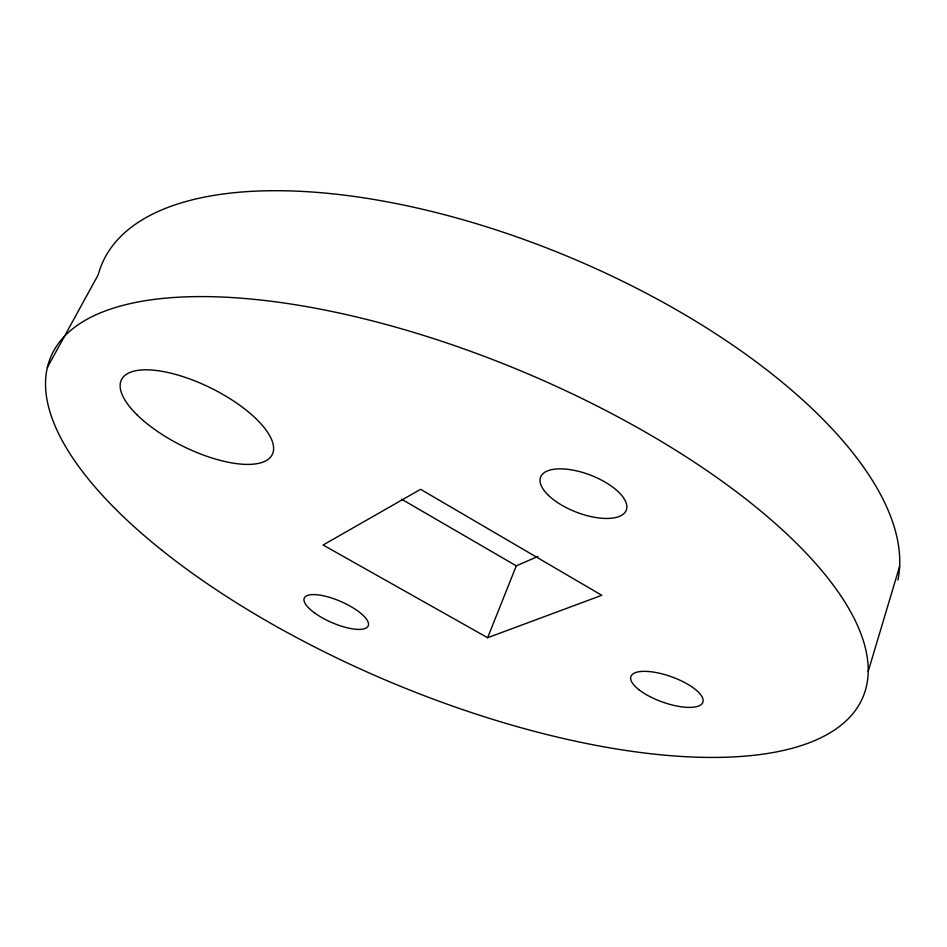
<?xml version="1.0" encoding="UTF-8"?>
<svg xmlns="http://www.w3.org/2000/svg" width="947" height="947" viewBox="0 0 947 947"><rect width="100%" height="100%" fill="white"/><g stroke="black" fill="none" stroke-linecap="round" stroke-linejoin="round"><path stroke-width="1.42" d="M868.198 671.399L899.65 566.259M487.634 637.722L601.807 595.296L420.586 489.303L323.081 545.01L487.634 637.722L516.293 565.844L537.991 556.398M47.35 367.483L98.239 274.737A428.944 187.068 22.7 0 1 541.092 245.806A428.944 187.068 22.7 0 1 897.922 580.12M401.635 499.235L516.293 565.844M639.012 689.783A38.211 13.412 19.7 0 0 700.91 704.769A38.211 13.412 19.7 0 0 660.757 673.542A38.211 13.412 19.7 0 0 639.012 689.783M137.339 415.129A84.153 32.281 26.4 0 0 268.557 459.035A84.153 32.281 26.4 0 0 184.689 377.178A84.153 32.281 26.4 0 0 137.339 415.129M161.807 550.183A440.26 168.732 22.7 0 0 852.608 713.967A440.26 168.732 22.7 0 0 356.167 316.878A440.26 168.732 22.7 0 0 161.807 550.183M315.173 613.348A34.85 11.447 23.5 0 0 367.945 626.381A34.85 11.447 23.5 0 0 325.59 596.279A34.85 11.447 23.5 0 0 315.173 613.348M548.431 495.352A45.918 19.816 21.1 0 0 623.197 514.233A45.918 19.816 21.1 0 0 578.724 471.381A45.918 19.816 21.1 0 0 548.431 495.352"/></g></svg>
